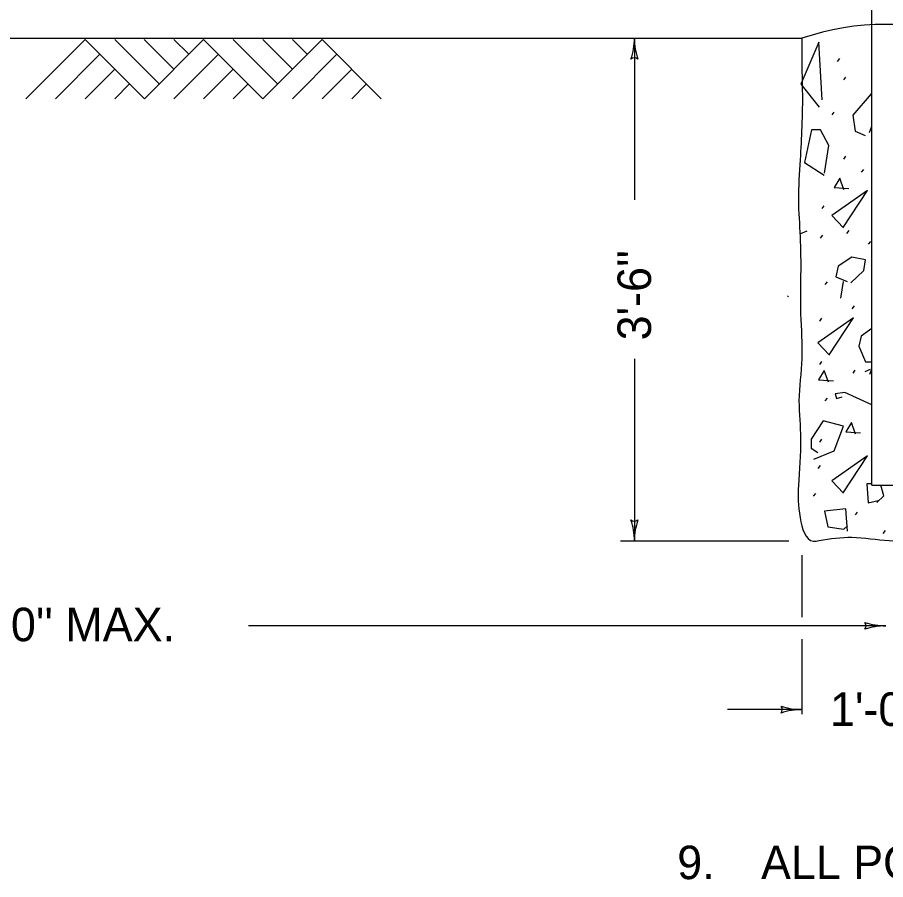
# Model space of a CAD drawing. Extents: x 997.6 to 1036.6, y 998.9 to 1022.7.
# Drawn here: x 1014.06 to 1019.24, y 1010.97 to 1016.12 of the extents above; entities that cross this region are included whole.
import ezdxf

# ---------------------------------------------------------------- set-up
doc = ezdxf.new("R2010")
doc.units = 0
doc.layers.add('Level 1', color=7, linetype='Continuous')

msp = doc.modelspace()

# ---------------------------------------------------------------- linework, layer by layer
at = {"layer": 'Level 1'}
for p, q in [((1019.1594, 1016.0753), (1019.1594, 1018.5733)), ((1019.1594, 1013.3276), (1019.1594, 1016.0753)), ((1009.9899, 1015.9943), (1018.7428, 1015.9943)), ((1014.1109, 1015.6336), (1014.4645, 1015.9872)), ((1014.4645, 1015.9872), (1014.8181, 1015.6336)), ((1014.6414, 1015.9872), (1014.9065, 1015.722)), ((1014.818, 1015.9872), (1014.9948, 1015.8103)), ((1014.8181, 1015.6336), (1015.1717, 1015.9872)), ((1014.9948, 1015.9872), (1015.0833, 1015.8988)), ((1015.1717, 1015.9872), (1015.5253, 1015.6336)), ((1015.3486, 1015.9872), (1015.6137, 1015.722)), ((1015.5253, 1015.6336), (1015.8788, 1015.9872)), ((1015.5253, 1015.9872), (1015.702, 1015.8103)), ((1015.702, 1015.9872), (1015.7904, 1015.8988)), ((1015.8788, 1015.9872), (1016.2324, 1015.6336)), ((1017.7428, 1015.9943), (1017.7428, 1015.0302)), ((1014.2878, 1015.6336), (1014.5529, 1015.8988)), ((1014.9949, 1015.6336), (1015.2601, 1015.8988)), ((1015.7021, 1015.6336), (1015.9673, 1015.8988)), ((1014.4644, 1015.6336), (1014.6413, 1015.8104)), ((1015.1716, 1015.6336), (1015.3484, 1015.8104)), ((1015.8788, 1015.6336), (1016.0556, 1015.8104)), ((1014.6413, 1015.6336), (1014.7297, 1015.722)), ((1015.3484, 1015.6336), (1015.4368, 1015.722)), ((1016.0556, 1015.6336), (1016.144, 1015.722)), ((1017.7428, 1014.0812), (1017.7428, 1012.9943)), ((1019.1594, 1013.3276), (1019.3261, 1013.3276)), ((1017.659, 1012.9943), (1018.6649, 1012.9943)), ((1018.7428, 1012.908), (1018.7428, 1012.5398)), ((1019.2428, 1012.4873), (1015.4393, 1012.4873)), ((1018.7428, 1012.4071), (1018.7428, 1011.9598)), ((1018.7428, 1011.9873), (1018.2981, 1011.9873))]:
    msp.add_line(p, q, dxfattribs=at)
for points in [[(1018.8626, 1015.6273), (1018.8438, 1015.9706), (1018.7362, 1015.7197), (1018.8455, 1015.5839)], [(1018.955, 1015.8566), (1018.9683, 1015.8736)], [(1018.9921, 1015.7456), (1019.0053, 1015.7626)], [(1019.1594, 1015.6606), (1019.1547, 1015.6633), (1019.0453, 1015.5352), (1019.0603, 1015.4409), (1019.1208, 1015.4145)], [(1018.9227, 1015.5373), (1018.9358, 1015.5543)], [(1018.8778, 1015.1898), (1018.9022, 1015.3538), (1018.8531, 1015.4481), (1018.8003, 1015.4482), (1018.7569, 1015.2538), (1018.8758, 1015.1765)], [(1019.1452, 1015.4315), (1019.1594, 1015.4704)], [(1018.992, 1015.2735), (1019.0053, 1015.2905)], [(1019.0985, 1015.1948), (1019.1117, 1015.2118)], [(1018.9931, 1015.0898), (1018.9685, 1015.1594), (1018.9346, 1015.1029), (1019.0233, 1015.0973)], [(1018.9891, 1014.8643), (1019.1343, 1015.085), (1018.9213, 1014.936), (1018.9911, 1014.8624)], [(1018.8624, 1014.9773), (1018.8758, 1014.9944)], [(1018.772, 1014.8427), (1018.7343, 1014.8277)], [(1018.8533, 1014.8015), (1018.8664, 1014.8185)], [(1019.0106, 1014.8292), (1019.0238, 1014.8463)], [(1019.1401, 1014.7644), (1019.1533, 1014.7814)], [(1019.0342, 1014.5353), (1019.1115, 1014.6088), (1019.1209, 1014.6711), (1019.0398, 1014.6881), (1018.9588, 1014.6333), (1018.9456, 1014.5712), (1019.0116, 1014.5429)], [(1018.8809, 1014.5238), (1018.8942, 1014.5407)], [(1018.9889, 1014.5429), (1018.972, 1014.4429)], [(1018.658, 1014.4513), (1018.6628, 1014.4575)], [(1019.0429, 1014.3803), (1019.0562, 1014.3973)], [(1018.9058, 1014.1054), (1019.051, 1014.326), (1018.8379, 1014.1771), (1018.9077, 1014.1034)], [(1018.8487, 1014.3063), (1018.8618, 1014.3233)], [(1019.1594, 1014.2628), (1019.0965, 1014.2165), (1019.0813, 1014.1562), (1019.1209, 1014.0638), (1019.1594, 1014.0628)], [(1018.8487, 1014.0472), (1018.8618, 1014.0641)], [(1018.9004, 1013.942), (1018.876, 1014.0118), (1018.842, 1013.9553), (1018.9307, 1013.9495)], [(1019.0476, 1013.9963), (1019.0608, 1014.0132)], [(1019.1492, 1014.0166), (1019.1172, 1014.0035)], [(1019.1473, 1013.9884), (1019.1594, 1014.0186)], [(1019.1594, 1013.8073), (1018.9983, 1013.8809), (1018.94, 1013.8715), (1018.9493, 1013.8432), (1018.9833, 1013.8546)], [(1018.8809, 1013.8296), (1018.8942, 1013.8466)], [(1018.8138, 1013.4821), (1018.9345, 1013.5311), (1018.991, 1013.6783), (1018.8684, 1013.7102), (1018.7968, 1013.6009), (1018.7968, 1013.5481), (1018.8383, 1013.5217)], [(1019.0625, 1013.6318), (1019.038, 1013.7017), (1019.0041, 1013.6451), (1019.0927, 1013.6393)], [(1018.8486, 1013.5843), (1018.8618, 1013.6013)], [(1018.9892, 1013.2816), (1019.1343, 1013.5023), (1018.9212, 1013.3533), (1018.9909, 1013.2797)], [(1018.8393, 1013.4271), (1018.8526, 1013.444)], [(1019.1594, 1013.3353), (1019.1304, 1013.3339), (1019.1379, 1013.2208), (1019.1983, 1013.2358)], [(1019.1889, 1013.2227), (1019.2322, 1013.2622), (1019.2127, 1013.3276)], [(1018.8116, 1013.2604), (1018.8248, 1013.2773)], [(1019.0153, 1013.0528), (1019.0041, 1013.1848), (1018.8777, 1013.1717), (1018.8966, 1013.0773), (1018.9927, 1013.0643), (1019.0135, 1013.0849)], [(1019.0614, 1013.1493), (1019.0747, 1013.1663)], [(1019.228, 1013.0383), (1019.2413, 1013.0553)]]:
    msp.add_lwpolyline(points, dxfattribs=at)
for centre, radius, start, end in [((1019.2428, 1014.5359), 1.5417, 71.0754, 108.9246), ((1017.3518, 1015.9943), 0.3909, 341.3472, 359.9939), ((1018.1337, 1015.9943), 0.3909, 180, 198.6688), ((1018.1337, 1015.9943), 0.3909, 179.9878, 180), ((1017.7427, 1015.8456), 0.0313, 48.7746, 130.8913), ((1017.7428, 1013.1429), 0.0313, 228.7746, 310.8913), ((1017.3518, 1012.9943), 0.3909, 0, 18.6688), ((1018.1337, 1012.9943), 0.3909, 161.3472, 179.9939), ((1017.3518, 1012.9943), 0.3909, 359.9878, 0), ((1019.0941, 1012.4873), 0.0313, 318.7746, 40.8913), ((1019.2428, 1012.0963), 0.3909, 90, 108.6688), ((1019.2428, 1012.8782), 0.3909, 251.3472, 269.9939), ((1018.5941, 1011.9873), 0.0313, 318.7746, 40.8913), ((1018.7428, 1011.5963), 0.3909, 90, 108.6688), ((1018.7428, 1012.3782), 0.3909, 251.3472, 269.9939), ((1018.7428, 1011.5963), 0.3909, 89.9878, 90)]:
    msp.add_arc(centre, radius, start, end, dxfattribs=at)
msp.add_spline([(1018.7428, 1015.9943), (1018.7415, 1015.8532), (1018.7448, 1015.6838), (1018.7415, 1015.4678), (1018.7315, 1015.2684), (1018.7216, 1015.0293), (1018.7315, 1014.81), (1018.7348, 1014.5808), (1018.7348, 1014.3482), (1018.7415, 1014.0824), (1018.7249, 1013.8299), (1018.7348, 1013.604), (1018.7216, 1013.3249), (1018.7315, 1013.1323), (1018.8113, 1012.9927), (1018.8445, 1012.996), (1019.0405, 1013.0159), (1019.2631, 1012.996), (1019.4292, 1012.996), (1019.6019, 1012.996), (1019.7415, 1013.0159), (1019.7382, 1013.1754), (1019.7514, 1013.3548), (1019.7315, 1013.5442), (1019.7415, 1013.7502), (1019.7482, 1013.9395), (1019.7415, 1014.1688), (1019.7315, 1014.3714), (1019.7581, 1014.5907), (1019.7282, 1014.8565), (1019.7216, 1014.8764), (1019.7183, 1015.0857), (1019.7482, 1015.3349), (1019.7382, 1015.5243), (1019.7514, 1015.7037), (1019.7282, 1015.8963), (1019.7482, 1015.996)], degree=3, dxfattribs=at)

# ---------------------------------------------------------------- texts
msp.add_text("3'-6''", height=0.2, rotation=90, dxfattribs=at).set_placement((1017.8418, 1014.1913))
for s, p in [("10'-0'' MAX.", (1013.5844, 1012.3951)), ("1'-0''", (1018.9101, 1011.8899)), ('9.', (1017.9983, 1010.9749)), ('ALL POSTS SHALL BE SET IN CONCRETE TO THE DIMENSIONS SHOWN ON THIS DRAWING.', (1018.4983, 1010.9749))]:
    msp.add_text(s, height=0.2, dxfattribs=at).set_placement(p)

doc.saveas('drawing.dxf')
